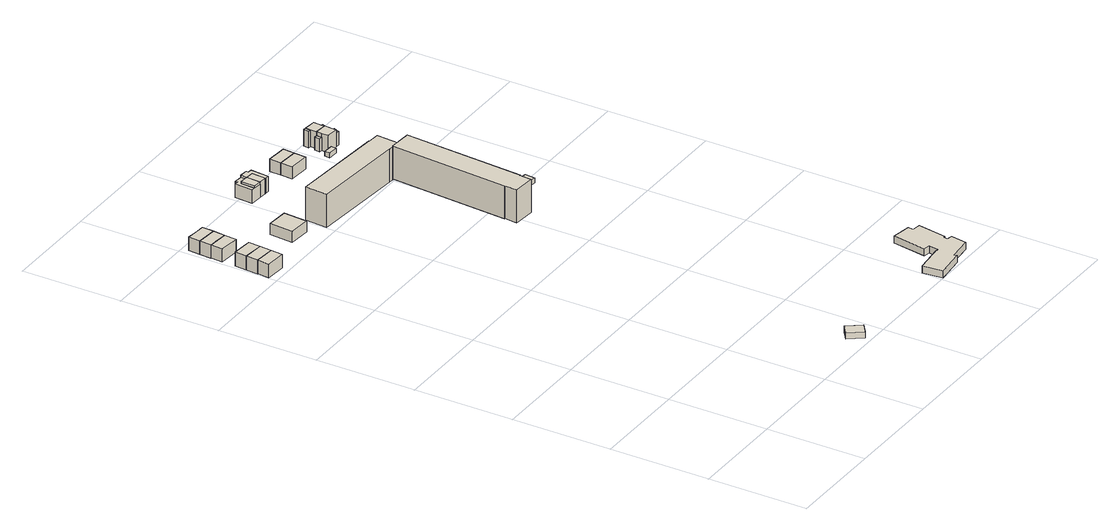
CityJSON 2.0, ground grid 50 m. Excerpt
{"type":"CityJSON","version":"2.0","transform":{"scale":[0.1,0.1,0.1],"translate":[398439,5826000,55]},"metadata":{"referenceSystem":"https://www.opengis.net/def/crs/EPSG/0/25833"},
"CityObjects":{
"building1":{"type":"Building","attributes":{"Gemeindeschluessel":"11000011","BezugspunktDach":"2200","function":"31001_1010","measuredHeight":7.57,"storeysAboveGround":2},"address":[{"country":"Germany","locality":"Berlin","thoroughfareNumber":"21","thoroughfareName":"Hagenower Ring"}],"geometry":[{"type":"Solid","lod":"1","boundaries":[[[[0,1,2,3]],[[4,5,6,7]],[[4,7,3,2]],[[5,4,2,1]],[[6,5,1,0]],[[7,6,0,3]]]]}]},
"building2":{"type":"Building","attributes":{"Gemeindeschluessel":"11000011","BezugspunktDach":"2200","function":"31001_1010","measuredHeight":7.7,"storeysAboveGround":2},"address":[{"country":"Germany","locality":"Berlin","thoroughfareNumber":"21A","thoroughfareName":"Hagenower Ring"}],"geometry":[{"type":"Solid","lod":"1","boundaries":[[[[1,8,9,10,2]],[[11,12,13,14,15]],[[11,15,2,10]],[[12,11,10,9]],[[13,12,9,8]],[[14,13,8,1]],[[15,14,1,2]]]]}]},
"building3":{"type":"Building","attributes":{"Gemeindeschluessel":"11000011","BezugspunktDach":"2200","function":"31001_1010","measuredHeight":7.68,"storeysAboveGround":2},"address":[{"country":"Germany","locality":"Berlin","thoroughfareNumber":"21B","thoroughfareName":"Hagenower Ring"}],"geometry":[{"type":"Solid","lod":"1","boundaries":[[[[8,16,17,10]],[[18,19,13,11]],[[18,11,10,17]],[[19,18,17,16]],[[13,19,16,8]],[[11,13,8,10]]]]}]},
"building4":{"type":"Building","attributes":{"Gemeindeschluessel":"11000011","BezugspunktDach":"2200","function":"31001_1010","measuredHeight":7.45,"storeysAboveGround":2},"address":[{"country":"Germany","locality":"Berlin","thoroughfareNumber":"23","thoroughfareName":"Hagenower Ring"}],"geometry":[{"type":"Solid","lod":"1","boundaries":[[[[20,21,22,23,24]],[[25,26,27,28,29]],[[25,29,24,23]],[[26,25,23,22]],[[27,26,22,21]],[[28,27,21,20]],[[29,28,20,24]]]]}]},
"building5":{"type":"Building","attributes":{"Gemeindeschluessel":"11000011","BezugspunktDach":"2200","function":"31001_2020","measuredHeight":3,"storeysAboveGround":1},"address":[{"country":"Germany","locality":"Berlin","thoroughfareNumber":"10 (1)","thoroughfareName":"Egon-Erwin-Kisch-Straße"}],"geometry":[{"type":"Solid","lod":"1","boundaries":[[[[30,31,32,33]],[[34,35,36,37]],[[34,37,33,32]],[[35,34,32,31]],[[36,35,31,30]],[[37,36,30,33]]]]}]},
"building6":{"type":"Building","attributes":{"Gemeindeschluessel":"11000011","BezugspunktDach":"2200","function":"31001_1010","measuredHeight":7.56,"storeysAboveGround":2},"address":[{"country":"Germany","locality":"Berlin","thoroughfareNumber":"23A","thoroughfareName":"Hagenower Ring"}],"geometry":[{"type":"Solid","lod":"1","boundaries":[[[[21,38,39,40,23]],[[41,42,43,44,45]],[[41,45,23,40]],[[42,41,40,39]],[[43,42,39,38]],[[44,43,38,21]],[[45,44,21,23]]]]}]},
"building7":{"type":"Building","attributes":{"Gemeindeschluessel":"11000011","BezugspunktDach":"2200","function":"31001_1010","measuredHeight":7.56,"storeysAboveGround":2},"address":[{"country":"Germany","locality":"Berlin","thoroughfareNumber":"23B","thoroughfareName":"Hagenower Ring"}],"geometry":[{"type":"Solid","lod":"1","boundaries":[[[[39,38,46,47,48,49,50,51,40]],[[52,53,54,55,56,57,43,42,41]],[[52,41,40,51]],[[53,52,51,50]],[[54,53,50,49]],[[55,54,49,48]],[[56,55,48,47]],[[57,56,47,46]],[[43,57,46,38]],[[42,43,38,39]],[[41,42,39,40]]]]}]},
"building8":{"type":"Building","attributes":{"Gemeindeschluessel":"11000011","BezugspunktDach":"2200","function":"31001_1010","measuredHeight":7.57,"storeysAboveGround":1},"address":[{"country":"Germany","locality":"Berlin","thoroughfareNumber":"17A","thoroughfareName":"Hagenower Ring"}],"geometry":[{"type":"Solid","lod":"1","boundaries":[[[[58,59,60,61]],[[62,63,64,65]],[[62,65,61,60]],[[63,62,60,59]],[[64,63,59,58]],[[65,64,58,61]]]]}]},
"building9":{"type":"Building","attributes":{"Gemeindeschluessel":"11000011","function":"31001_1010"},"address":[{"country":"Germany","locality":"Berlin","thoroughfareNumber":"27","thoroughfareName":"Hagenower Ring"}],"children":["building9-1","building9-2"]},
"building9-1":{"type":"BuildingPart","attributes":{"BezugspunktDach":"2200","measuredHeight":7.77,"storeysAboveGround":3},"parents":["building9"],"geometry":[{"type":"MultiSurface","lod":"1","boundaries":[[[66,67,68,69]],[[70,71,72,73]],[[74,75,69,68]],[[71,76,74,77,68,67]],[[72,71,67,66]],[[75,78,66,69]],[[70,73,75,74]],[[70,77,74,76,71]],[[73,72,79,78,75]]]}]},
"building9-2":{"type":"BuildingPart","attributes":{"BezugspunktDach":"2200","measuredHeight":6.76,"storeysAboveGround":3},"parents":["building9"],"geometry":[{"type":"MultiSurface","lod":"1","boundaries":[[[80,78,75,74,76,81,82,83,84,85]],[[86,87,88,89,90,91,92,93,94,95]],[[86,95,85,84]],[[87,86,84,83]],[[88,87,83,82]],[[89,88,82,81]],[[90,89,81,76]],[[91,90,71,70]],[[92,91,74,70,73,75]],[[93,92,75,73,72]],[[94,93,78,80]],[[95,94,80,85]],[[70,71,76,74,96]],[[75,73,70,74]],[[72,73,75,78]]]}]},
"building10":{"type":"Building","attributes":{"Gemeindeschluessel":"11000011","function":"31001_1010"},"address":[{"country":"Germany","locality":"Berlin","thoroughfareNumber":"27A","thoroughfareName":"Hagenower Ring"}],"children":["building10-1","building10-2"]},
"building10-1":{"type":"BuildingPart","attributes":{"BezugspunktDach":"2200","measuredHeight":7.74,"storeysAboveGround":3},"parents":["building10"],"geometry":[{"type":"MultiSurface","lod":"1","boundaries":[[[97,98,67,66]],[[71,99,100,72]],[[71,72,66,67]],[[101,99,71,67,98]],[[99,98,97,100]],[[72,100,97,66]]]}]},
"building10-2":{"type":"BuildingPart","attributes":{"BezugspunktDach":"2200","measuredHeight":7.75,"storeysAboveGround":3},"parents":["building10"],"geometry":[{"type":"Solid","lod":"1","boundaries":[[[[102,103,104,105,106,67,98,97,66,107]],[[72,100,99,71,108,109,110,111,112,113]],[[72,113,107,66]],[[100,72,100,97]],[[99,98,99,71]],[[108,71,67,106]],[[109,108,106,105]],[[110,109,105,104]],[[111,110,104,103]],[[112,111,103,102]],[[113,112,102,107]],[[66,97,100,72]],[[99,100,97,98]],[[99,98,67,71]]]]}]},
"building11":{"type":"Building","attributes":{"Gemeindeschluessel":"11000011","BezugspunktDach":"2200","function":"31001_1010","measuredHeight":16.87,"storeysAboveGround":5},"address":[{"country":"Germany","locality":"Berlin","thoroughfareNumber":"11, 13, 15, 17","thoroughfareName":"Hagenower Ring"}],"geometry":[{"type":"Solid","lod":"1","boundaries":[[[[114,115,116,117,118,119,120,121]],[[122,123,124,125,126,127,128,129]],[[122,129,121,120]],[[123,122,120,119]],[[124,123,119,118]],[[125,124,118,117]],[[126,125,117,116]],[[127,126,116,115]],[[128,127,115,114]],[[129,128,114,121]]]]}]},
"building12":{"type":"Building","attributes":{"Gemeindeschluessel":"11000011","BezugspunktDach":"2200","function":"31001_1010","measuredHeight":16.78,"storeysAboveGround":5},"address":[{"country":"Germany","locality":"Berlin","thoroughfareNumber":"1, 3, 5, 7, 9","thoroughfareName":"Hagenower Ring"}],"geometry":[{"type":"Solid","lod":"1","boundaries":[[[[130,131,132,133,134,135,136,137]],[[138,139,140,141,142,143,144,145]],[[138,145,137,136]],[[139,138,136,135]],[[140,139,135,134]],[[141,140,134,133]],[[142,141,133,132]],[[143,142,132,131]],[[144,143,131,130]],[[145,144,130,137]]]]}]},
"building13":{"type":"Building","attributes":{"name":"JFE \"Mikado\"","Gemeindeschluessel":"11000011","BezugspunktDach":"2200","function":"31001_3062","measuredHeight":3.51,"storeysAboveGround":1},"address":[{"country":"Germany","locality":"Berlin","thoroughfareNumber":"1A","thoroughfareName":"Egon-Erwin-Kisch-Straße"}],"geometry":[{"type":"Solid","lod":"1","boundaries":[[[[146,147,148,149,150,151,152,153,154,155,156,157,158,159,160,161,162,163,164]],[[165,166,167,168,169,170,171,172,173,174,175,176,177,178,179,180,181,182,183]],[[165,183,164,163]],[[166,165,163,162]],[[167,166,162,161]],[[168,167,161,160]],[[169,168,160,159]],[[170,169,159,158]],[[171,170,158,157]],[[172,171,157,156]],[[173,172,156,155]],[[174,173,155,154]],[[175,174,154,153]],[[176,175,153,152]],[[177,176,152,151]],[[178,177,151,150]],[[179,178,150,149]],[[180,179,149,148]],[[181,180,148,147]],[[182,181,147,146]],[[183,182,146,164]]]]}]},
"building14":{"type":"Building","attributes":{"Gemeindeschluessel":"11000011","BezugspunktDach":"2200","function":"31001_1010","measuredHeight":6.03,"storeysAboveGround":2},"address":[{"country":"Germany","locality":"Berlin","thoroughfareNumber":"29","thoroughfareName":"Hagenower Ring"}],"geometry":[{"type":"Solid","lod":"1","boundaries":[[[[184,185,186,187]],[[188,189,190,191]],[[188,191,187,186]],[[189,188,186,185]],[[190,189,185,184]],[[191,190,184,187]]]]}]},
"building15":{"type":"Building","attributes":{"Gemeindeschluessel":"11000011","BezugspunktDach":"2200","function":"31001_1010","measuredHeight":6.22,"storeysAboveGround":2},"address":[{"country":"Germany","locality":"Berlin","thoroughfareNumber":"29A","thoroughfareName":"Hagenower Ring"}],"geometry":[{"type":"Solid","lod":"1","boundaries":[[[[185,192,193,186]],[[194,195,196,197]],[[194,197,186,193]],[[195,194,193,192]],[[196,195,192,185]],[[197,196,185,186]]]]}]},
"building16":{"type":"Building","attributes":{"Gemeindeschluessel":"11000011","BezugspunktDach":"2200","function":"31001_2523","measuredHeight":2.54,"storeysAboveGround":1},"address":[{"country":"Germany","locality":"Berlin","thoroughfareNumber":"1 (1)","thoroughfareName":"Hagenower Ring"}],"geometry":[{"type":"Solid","lod":"1","boundaries":[[[[198,199,200,201]],[[202,203,204,205]],[[202,205,201,200]],[[203,202,200,199]],[[204,203,199,198]],[[205,204,198,201]]]]}]},
"building17":{"type":"Building","attributes":{"Gemeindeschluessel":"11000011","BezugspunktDach":"2200","function":"31001_2463","measuredHeight":2.33,"storeysAboveGround":1},"address":[{"country":"Germany","locality":"Berlin","thoroughfareNumber":"33 (1)","thoroughfareName":"Hagenower Ring"}],"geometry":[{"type":"Solid","lod":"1","boundaries":[[[[206,207,208,209]],[[210,211,212,213]],[[210,213,209,208]],[[211,210,208,207]],[[212,211,207,206]],[[213,212,206,209]]]]}]},
"building18":{"type":"Building","attributes":{"Gemeindeschluessel":"11000011","function":"31001_1010"},"address":[{"country":"Germany","locality":"Berlin","thoroughfareNumber":"33","thoroughfareName":"Hagenower Ring"}],"children":["building18-1","building18-2","building18-3"]},
"building18-1":{"type":"BuildingPart","attributes":{"BezugspunktDach":"2200","measuredHeight":8.78,"storeysAboveGround":3},"parents":["building18"],"geometry":[{"type":"MultiSurface","lod":"1","boundaries":[[[214,215,216,217,218]],[[219,220,221,222,223]],[[219,223,218,217]],[[224,225,217,216]],[[221,220,216,215]],[[222,221,226,227,228,229,215,214]],[[223,222,214,218]],[[220,219,230,225,224]],[[229,228,227,226]]]}]},
"building18-2":{"type":"BuildingPart","attributes":{"BezugspunktDach":"2200","measuredHeight":6.69,"storeysAboveGround":3},"parents":["building18"],"geometry":[{"type":"Solid","lod":"1","boundaries":[[[[231,232,233,234,235,229,228]],[[226,236,237,238,239,240,227]],[[236,226,229,235]],[[237,236,235,234]],[[238,237,234,233]],[[239,238,233,232]],[[240,239,232,231]],[[227,240,231,228]],[[227,228,229,226]]]]}]},
"building18-3":{"type":"BuildingPart","attributes":{"BezugspunktDach":"2200","measuredHeight":6.64,"storeysAboveGround":3},"parents":["building18"],"geometry":[{"type":"Solid","lod":"1","boundaries":[[[[225,224,241,242]],[[243,220,219,244]],[[243,244,242,241]],[[220,243,241,224]],[[220,224,220,219]],[[244,219,225,242]],[[219,220,224,225]]]]}]},
"building19":{"type":"Building","attributes":{"Gemeindeschluessel":"11000011","function":"31001_1010"},"address":[{"country":"Germany","locality":"Berlin","thoroughfareNumber":"33A","thoroughfareName":"Hagenower Ring"}],"children":["building19-1","building19-2","building19-3"]},
"building19-1":{"type":"BuildingPart","attributes":{"BezugspunktDach":"2200","measuredHeight":8.46,"storeysAboveGround":3},"parents":["building19"],"geometry":[{"type":"MultiSurface","lod":"1","boundaries":[[[245,246,247,248,249]],[[250,251,252,221,220]],[[250,220,249,248]],[[253,254,248,247]],[[252,251,247,246]],[[229,255,256,226,221,252,246,245]],[[220,221,245,249]],[[251,250,254,253]],[[226,256,255,229]]]}]},
"building19-2":{"type":"BuildingPart","attributes":{"BezugspunktDach":"2200","measuredHeight":6.65,"storeysAboveGround":3},"parents":["building19"],"geometry":[{"type":"Solid","lod":"1","boundaries":[[[[235,257,258,259,260,255,229]],[[256,261,262,263,264,236,226]],[[261,256,255,260]],[[262,261,260,259]],[[263,262,259,258]],[[264,263,258,257]],[[236,264,257,235]],[[226,236,235,229]],[[256,226,229,255]]]]}]},
"building19-3":{"type":"BuildingPart","attributes":{"BezugspunktDach":"2200","measuredHeight":8.36,"storeysAboveGround":3},"parents":["building19"],"geometry":[{"type":"Solid","lod":"1","boundaries":[[[[254,253,265,266,267]],[[268,269,251,250,270]],[[268,270,267,266]],[[269,268,266,265]],[[251,269,265,253]],[[250,251,250,254]],[[270,250,254,267]],[[253,254,250,251]]]]}]}
},
"vertices":[
[104,2532,74],[109,2592,74],[5,2600,74],[0,2540,74],[5,2600,5],[109,2592,5],[104,2532,5],[0,2540,5],
[114,2652,74],[61,2656,74],[9,2660,74],[9,2660,3],[61,2656,3],[114,2652,3],[109,2592,3],[5,2600,3],
[118,2712,74],[14,2720,74],[14,2720,3],[118,2712,3],
[119,2778,69],[123,2838,69],[71,2842,69],[19,2846,69],[14,2786,69],[19,2846,3],[71,2842,3],[123,2838,3],[119,2778,3],[14,2786,3],
[894,28,33],[945,66,33],[894,135,33],[843,97,33],[894,135,3],[945,66,3],[894,28,3],[843,97,3],
[128,2898,69],[76,2902,69],[23,2906,69],[23,2906,2],[76,2902,2],[128,2898,2],[123,2838,2],[19,2846,2],
[132,2956,69],[132,2957,69],[80,2961,69],[33,2965,69],[33,2966,69],[28,2966,69],[28,2966,2],[33,2966,2],[33,2965,2],[80,2961,2],[132,2957,2],[132,2956,2],
[423,2598,61],[432,2718,61],[323,2726,61],[313,2607,61],[323,2726,5],[432,2718,5],[423,2598,5],[313,2607,5],
[579,2929,81],[585,3000,81],[543,3004,81],[538,2932,81],[543,3004,3],[585,3000,3],[579,2929,3],[538,2932,3],[543,3004,70],[538,2932,70],[585,3000,70],[543,3004,56],[579,2929,70],[579,2929,56],
[579,2928,70],[587,3032,70],[546,3035,70],[545,3023,70],[525,3025,70],[518,2933,70],[525,3025,2],[545,3023,2],[546,3035,2],[587,3032,2],[585,3000,2],[543,3004,2],[538,2932,2],[579,2929,2],[579,2928,2],[518,2933,2],[543,3004,42],
[620,2925,81],[625,2997,81],[625,2997,3],[620,2925,3],[625,2997,65],
[640,2923,81],[647,3016,81],[627,3017,81],[628,3029,81],[587,3032,81],[579,2928,81],[587,3032,3],[628,3029,3],[627,3017,3],[647,3016,3],[640,2923,3],[579,2928,3],
[982,2507,173],[1003,2505,173],[1045,2502,173],[1054,2614,173],[992,2619,173],[992,2620,173],[512,2657,173],[503,2544,173],[512,2657,4],[992,2620,4],[992,2619,4],[1054,2614,4],[1045,2502,4],[1003,2505,4],[982,2507,4],[503,2544,4],
[1064,1834,179],[1069,1895,179],[1071,1895,179],[1116,2497,179],[1003,2505,179],[958,1905,179],[959,1905,179],[954,1842,179],[959,1905,11],[958,1905,11],[1003,2505,11],[1116,2497,11],[1071,1895,11],[1069,1895,11],[1064,1834,11],[954,1842,11],
[1518,2,36],[1664,17,36],[1662,31,36],[1781,43,36],[1794,123,36],[1775,126,36],[1767,127,36],[1770,148,36],[1778,147,36],[1802,293,36],[1760,299,36],[1764,325,36],[1667,341,36],[1640,170,36],[1672,164,36],[1664,116,36],[1654,115,36],[1654,118,36],[1508,103,36],[1654,118,1],[1654,115,1],[1664,116,1],[1672,164,1],[1640,170,1],[1667,341,1],[1764,325,1],[1760,299,1],[1802,293,1],[1778,147,1],[1770,148,1],[1767,127,1],[1775,126,1],[1794,123,1],[1781,43,1],[1662,31,1],[1664,17,1],[1518,2,1],[1508,103,1],
[894,2883,62],[898,2944,62],[794,2952,62],[789,2891,62],[794,2952,2],[898,2944,2],[894,2883,2],[789,2891,2],
[903,3003,62],[798,3011,62],[798,3011,0],[903,3003,0],[898,2944,0],[794,2952,0],
[1289,1950,37],[1295,2001,37],[1246,2008,37],[1239,1956,37],[1246,2008,12],[1295,2001,12],[1289,1950,12],[1239,1956,12],
[1081,2838,26],[1083,2865,26],[1031,2868,26],[1029,2842,26],[1031,2868,2],[1083,2865,2],[1081,2838,2],[1029,2842,2],
[1123,2865,90],[1128,2926,90],[1068,2931,90],[1066,2905,90],[1063,2870,90],[1066,2905,2],[1068,2931,2],[1128,2926,2],[1123,2865,2],[1063,2870,2],[1068,2931,69],[1066,2905,69],[1128,2926,3],[1123,2865,3],[1123,2865,70],[1128,2926,70],[1066,2905,57],
[1145,2864,70],[1145,2866,70],[1159,2897,70],[1148,2902,70],[1150,2924,70],[1150,2924,3],[1148,2902,3],[1159,2897,3],[1145,2866,3],[1145,2864,3],
[1054,2933,69],[1052,2905,69],[1054,2933,2],[1052,2905,2],
[1128,2926,87],[1133,2986,87],[1073,2990,87],[1070,2964,87],[1068,2931,87],[1070,2964,2],[1073,2990,2],[1133,2986,2],[1073,2990,86],[1070,2964,86],[1133,2986,70],[1133,2986,3],
[1150,2926,70],[1163,2957,70],[1153,2961,70],[1154,2984,70],[1154,2984,3],[1153,2961,3],[1163,2957,3],[1150,2926,3],
[1073,2991,86],[1058,2992,86],[1056,2965,86],[1058,2992,2],[1073,2991,2],[1056,2965,2]
]}
